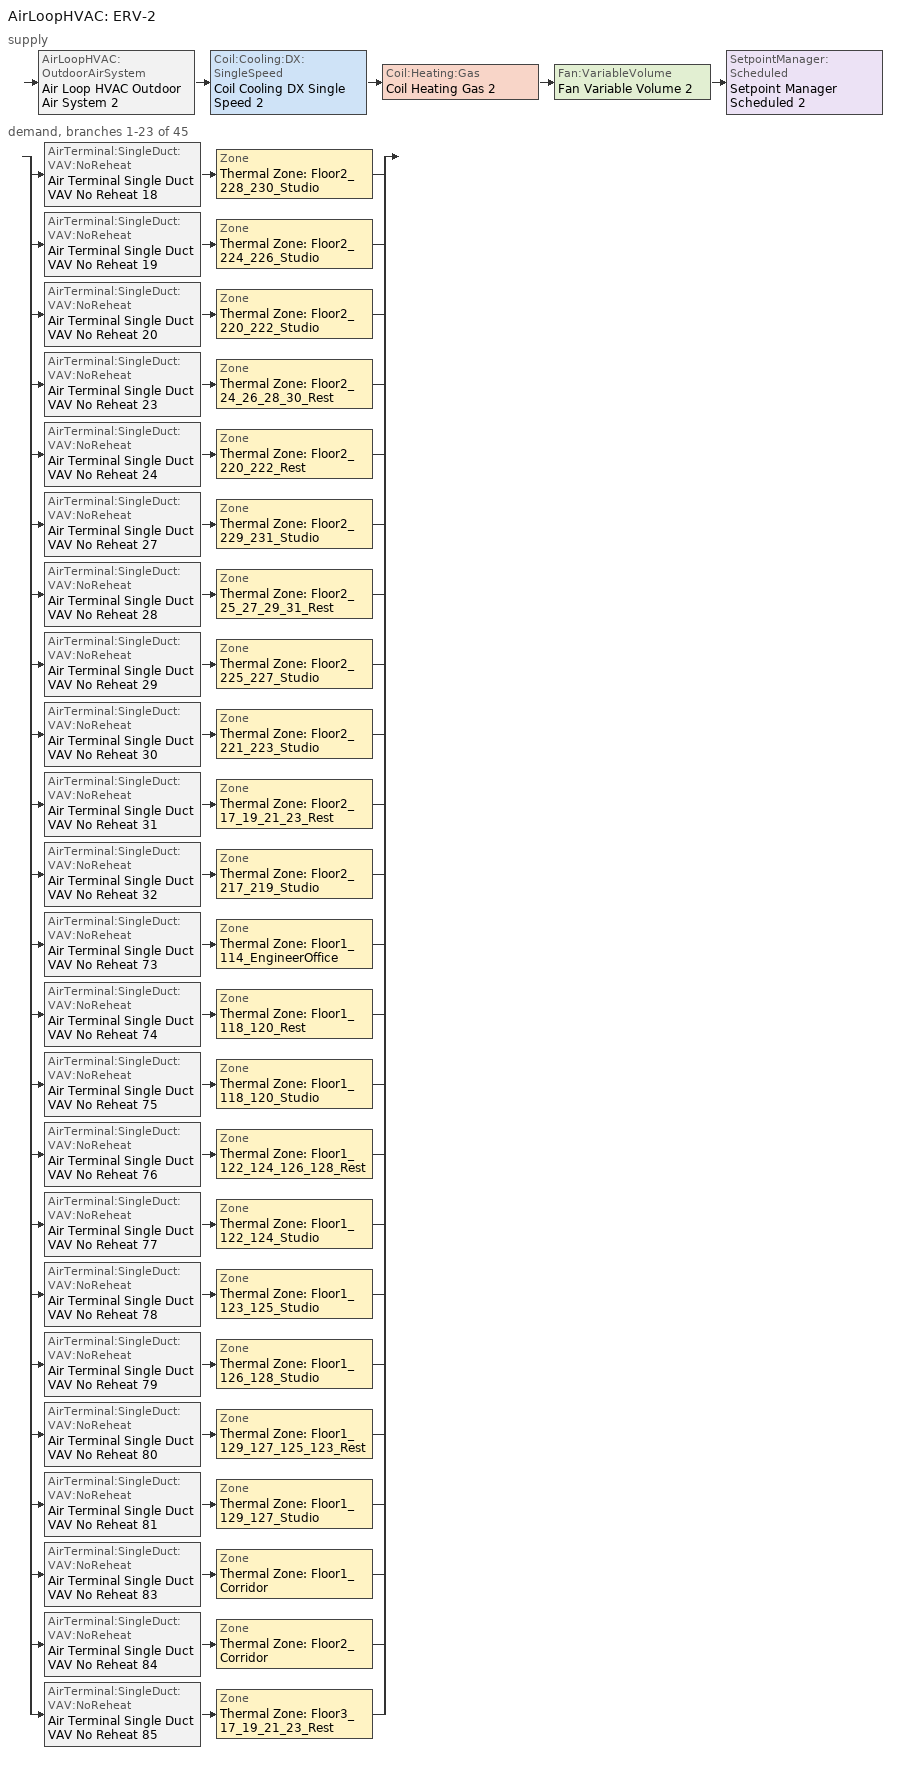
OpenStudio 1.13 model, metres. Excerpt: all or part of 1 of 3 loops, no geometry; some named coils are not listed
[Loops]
AirLoopHVAC 'ERV-2'
 supply: AirLoopHVAC:OutdoorAirSystem 'Air Loop HVAC Outdoor Air System 2' > Coil:Cooling:DX:SingleSpeed 'Coil Cooling DX Single Speed 2' > Coil:Heating:Gas 'Coil Heating Gas 2' > Fan:VariableVolume 'Fan Variable Volume 2' > SetpointManager:Scheduled 'Setpoint Manager Scheduled 2'
 demand, branches 1-23 of 45: split
  | AirTerminal:SingleDuct:VAV:NoReheat 'Air Terminal Single Duct VAV No Reheat 18' > Zone 'Thermal Zone: Floor2_228_230_Studio'
  | AirTerminal:SingleDuct:VAV:NoReheat 'Air Terminal Single Duct VAV No Reheat 19' > Zone 'Thermal Zone: Floor2_224_226_Studio'
  | AirTerminal:SingleDuct:VAV:NoReheat 'Air Terminal Single Duct VAV No Reheat 20' > Zone 'Thermal Zone: Floor2_220_222_Studio'
  | AirTerminal:SingleDuct:VAV:NoReheat 'Air Terminal Single Duct VAV No Reheat 23' > Zone 'Thermal Zone: Floor2_24_26_28_30_Rest'
  | AirTerminal:SingleDuct:VAV:NoReheat 'Air Terminal Single Duct VAV No Reheat 24' > Zone 'Thermal Zone: Floor2_220_222_Rest'
  | AirTerminal:SingleDuct:VAV:NoReheat 'Air Terminal Single Duct VAV No Reheat 27' > Zone 'Thermal Zone: Floor2_229_231_Studio'
  | AirTerminal:SingleDuct:VAV:NoReheat 'Air Terminal Single Duct VAV No Reheat 28' > Zone 'Thermal Zone: Floor2_25_27_29_31_Rest'
  | AirTerminal:SingleDuct:VAV:NoReheat 'Air Terminal Single Duct VAV No Reheat 29' > Zone 'Thermal Zone: Floor2_225_227_Studio'
  | AirTerminal:SingleDuct:VAV:NoReheat 'Air Terminal Single Duct VAV No Reheat 30' > Zone 'Thermal Zone: Floor2_221_223_Studio'
  | AirTerminal:SingleDuct:VAV:NoReheat 'Air Terminal Single Duct VAV No Reheat 31' > Zone 'Thermal Zone: Floor2_17_19_21_23_Rest'
  | AirTerminal:SingleDuct:VAV:NoReheat 'Air Terminal Single Duct VAV No Reheat 32' > Zone 'Thermal Zone: Floor2_217_219_Studio'
  | AirTerminal:SingleDuct:VAV:NoReheat 'Air Terminal Single Duct VAV No Reheat 73' > Zone 'Thermal Zone: Floor1_114_EngineerOffice'
  | AirTerminal:SingleDuct:VAV:NoReheat 'Air Terminal Single Duct VAV No Reheat 74' > Zone 'Thermal Zone: Floor1_118_120_Rest'
  | AirTerminal:SingleDuct:VAV:NoReheat 'Air Terminal Single Duct VAV No Reheat 75' > Zone 'Thermal Zone: Floor1_118_120_Studio'
  | AirTerminal:SingleDuct:VAV:NoReheat 'Air Terminal Single Duct VAV No Reheat 76' > Zone 'Thermal Zone: Floor1_122_124_126_128_Rest'
  | AirTerminal:SingleDuct:VAV:NoReheat 'Air Terminal Single Duct VAV No Reheat 77' > Zone 'Thermal Zone: Floor1_122_124_Studio'
  | AirTerminal:SingleDuct:VAV:NoReheat 'Air Terminal Single Duct VAV No Reheat 78' > Zone 'Thermal Zone: Floor1_123_125_Studio'
  | AirTerminal:SingleDuct:VAV:NoReheat 'Air Terminal Single Duct VAV No Reheat 79' > Zone 'Thermal Zone: Floor1_126_128_Studio'
  | AirTerminal:SingleDuct:VAV:NoReheat 'Air Terminal Single Duct VAV No Reheat 80' > Zone 'Thermal Zone: Floor1_129_127_125_123_Rest'
  | AirTerminal:SingleDuct:VAV:NoReheat 'Air Terminal Single Duct VAV No Reheat 81' > Zone 'Thermal Zone: Floor1_129_127_Studio'
  | AirTerminal:SingleDuct:VAV:NoReheat 'Air Terminal Single Duct VAV No Reheat 83' > Zone 'Thermal Zone: Floor1_Corridor'
  | AirTerminal:SingleDuct:VAV:NoReheat 'Air Terminal Single Duct VAV No Reheat 84' > Zone 'Thermal Zone: Floor2_Corridor'
  | AirTerminal:SingleDuct:VAV:NoReheat 'Air Terminal Single Duct VAV No Reheat 85' > Zone 'Thermal Zone: Floor3_17_19_21_23_Rest'
[Sizing:Zone] Zone Cooling Design Supply Air Temperature Input Method=SupplyAirTemperature; Zone Cooling Design Supply Air Temperature {C}=14; Zone Cooling Design Supply Air Temperature Difference {deltaC}=11.11; Zone Heating Design Supply Air Temperature Input Method=SupplyAirTemperature; Zone Heating Design Supply Air Temperature {C}=40; Zone Heating Design Supply Air Temperature Difference {deltaC}=11.11; Zone Cooling Design Supply Air Humidity Ratio {kg-H2O/kg-air}=0.0085; Zone Heating Design Supply Air Humidity Ratio {kg-H2O/kg-air}=0.008; Cooling Design Air Flow Method=DesignDay; Heating Design Air Flow Method=DesignDay; Account for Dedicated Outdoor Air System=No; Dedicated Outdoor Air System Control Strategy=NeutralSupplyAir; Dedicated Outdoor Air Low Setpoint Temperature for Design {C}=autosize; Dedicated Outdoor Air High Setpoint Temperature for Design {C}=autosize
Thermal Zone: Floor1_129_127_125_123_Rest; Thermal Zone: Floor2_225_227_Studio; Thermal Zone: Floor2_Corridor; Thermal Zone: Floor2_220_222_Rest; Thermal Zone: Floor2_17_19_21_23_Rest; Thermal Zone: Floor1_Corridor; Thermal Zone: Floor2_221_223_Studio; Thermal Zone: Floor1_122_124_126_128_Rest; Thermal Zone: Floor1_129_127_Studio; Thermal Zone: Floor1_114_EngineerOffice; Thermal Zone: Floor2_224_226_Studio; Thermal Zone: Floor2_217_219_Studio; Thermal Zone: Floor1_126_128_Studio; Thermal Zone: Floor1_118_120_Rest; Thermal Zone: Floor1_123_125_Studio; Thermal Zone: Floor2_25_27_29_31_Rest; Thermal Zone: Floor1_118_120_Studio; Thermal Zone: Floor2_24_26_28_30_Rest; Thermal Zone: Floor1_122_124_Studio; Thermal Zone: Floor2_228_230_Studio; Thermal Zone: Floor3_17_19_21_23_Rest; Thermal Zone: Floor2_220_222_Studio; Thermal Zone: Floor2_229_231_Studio
[Zone equipment]
Thermal Zone: Floor1_129_127_125_123_Rest: EF- Rest 4, Air Terminal Single Duct VAV No Reheat 80, FCU-Mitsubishi/PEFY-P12NMAU-E3 7
Thermal Zone: Floor2_225_227_Studio: Air Terminal Single Duct VAV No Reheat 29, FCU-MITSUBISHI/PEFY-P12NMAU-E203 7
Thermal Zone: Floor2_Corridor: Air Terminal Single Duct VAV No Reheat 84
Thermal Zone: Floor2_220_222_Rest: EF- Rest 2, Air Terminal Single Duct VAV No Reheat 24, FCU-MITSUBISHI/PEFY-P12NMAU-E203 3
Thermal Zone: Floor2_17_19_21_23_Rest: EF- Rest 9, Air Terminal Single Duct VAV No Reheat 31, FCU-MITSUBISHI/PEFY-P12NMAU-E203
Thermal Zone: Floor1_Corridor: Air Terminal Single Duct VAV No Reheat 83
Thermal Zone: Floor2_221_223_Studio: Air Terminal Single Duct VAV No Reheat 30, FCU-MITSUBISHI/PEFY-P12NMAU-E203 5
Thermal Zone: Floor1_122_124_126_128_Rest: EF- Rest 12, Air Terminal Single Duct VAV No Reheat 76, FCU-Mitsubishi/PEFY-P12NMAU-E3 3
Thermal Zone: Floor1_129_127_Studio: Air Terminal Single Duct VAV No Reheat 81, FCU-Mitsubishi/PEFY-P12NMAU-E3 12
Thermal Zone: Floor1_114_EngineerOffice: Air Terminal Single Duct VAV No Reheat 73, DS-2 ENGINEER'SOFFICE
Thermal Zone: Floor2_224_226_Studio: Air Terminal Single Duct VAV No Reheat 19, FCU-MITSUBISHI/PEFY-P12NMAU-E203 6
Thermal Zone: Floor2_217_219_Studio: Air Terminal Single Duct VAV No Reheat 32, FCU-MITSUBISHI/PEFY-P12NMAU-E203 2
Thermal Zone: Floor1_126_128_Studio: Air Terminal Single Duct VAV No Reheat 79, FCU-Mitsubishi/PEFY-P12NMAU-E3 6
Thermal Zone: Floor1_118_120_Rest: EF- Rest 19, Air Terminal Single Duct VAV No Reheat 74, FCU-Mitsubishi/PEFY-P12NMAU-E3 11
Thermal Zone: Floor1_123_125_Studio: Air Terminal Single Duct VAV No Reheat 78, FCU-Mitsubishi/PEFY-P12NMAU-E3 5
Thermal Zone: Floor2_25_27_29_31_Rest: EF- Rest 21, Air Terminal Single Duct VAV No Reheat 28, FCU-MITSUBISHI/PEFY-P12NMAU-E203 11
Thermal Zone: Floor1_118_120_Studio: Air Terminal Single Duct VAV No Reheat 75, FCU-Mitsubishi/PEFY-P12NMAU-E3 2
Thermal Zone: Floor2_24_26_28_30_Rest: EF- Rest 27, Air Terminal Single Duct VAV No Reheat 23, FCU-MITSUBISHI/PEFY-P12NMAU-E203 10
Thermal Zone: Floor1_122_124_Studio: Air Terminal Single Duct VAV No Reheat 77, FCU-Mitsubishi/PEFY-P12NMAU-E3 4
Thermal Zone: Floor2_228_230_Studio: Air Terminal Single Duct VAV No Reheat 18, FCU-MITSUBISHI/PEFY-P12NMAU-E203 8
Thermal Zone: Floor3_17_19_21_23_Rest: EF- Rest 28, Air Terminal Single Duct VAV No Reheat 85, FCU - 3RD FLOOR 26
Thermal Zone: Floor2_220_222_Studio: Air Terminal Single Duct VAV No Reheat 20, FCU-MITSUBISHI/PEFY-P12NMAU-E203 4
Thermal Zone: Floor2_229_231_Studio: Air Terminal Single Duct VAV No Reheat 27, FCU-MITSUBISHI/PEFY-P12NMAU-E203 9
[Fan:ZoneExhaust] Availability Schedule=Always On Discrete; Fan Efficiency=0.75; Pressure Rise {Pa}=31.1361; Maximum Flow Rate {m3/s}=0.0188779; Flow Fraction Schedule=Always On Discrete; System Availability Manager Coupling Mode=Decoupled
EF- Rest 2; EF- Rest 4; EF- Rest 9; EF- Rest 12; EF- Rest 19; EF- Rest 21; EF- Rest 27; EF- Rest 28
[AirLoopHVAC]
ERV-2: Availability Schedule=New Office Ventilation Schedule; Design Supply Air Flow Rate {m3/s}=2.35974
[Sizing:System]
ERV-2: Type of Load to Size On=VentilationRequirement; Design Outdoor Air Flow Rate {m3/s}=2.35974; Minimum System Air Flow Ratio=0.3; Preheat Design Temperature {C}=7; Preheat Design Humidity Ratio {kg-H2O/kg-Air}=0.008; Precool Design Temperature {C}=12.8; Precool Design Humidity Ratio {kg-H2O/kg-Air}=0.008; Central Cooling Design Supply Air Temperature {C}=23.8889; Central Heating Design Supply Air Temperature {C}=22.2222; Sizing Option=NonCoincident; 100% Outdoor Air in Cooling=Yes; 100% Outdoor Air in Heating=Yes; Central Cooling Design Supply Air Humidity Ratio {kg-H2O/kg-Air}=0.0085; Central Heating Design Supply Air Humidity Ratio {kg-H2O/kg-Air}=0.008; Cooling Design Air Flow Method=DesignDay; Cooling Design Air Flow Rate {m3/s}=0; Heating Design Air Flow Method=DesignDay; Heating Design Air Flow Rate {m3/s}=0; System Outdoor Air Method=VentilationRateProcedure; Zone Maximum Outdoor Air Fraction=1; Cooling Supply Air Flow Rate Per Floor Area {m3/s-m2}=0.00996765; Cooling Fraction of Autosized Cooling Supply Air Flow Rate=1; Cooling Supply Air Flow Rate Per Unit Cooling Capacity {m3/s-W}=3.94755e-05; Heating Supply Air Flow Rate Per Floor Area {m3/s-m2}=0.00996765; Heating Fraction of Autosized Heating Supply Air Flow Rate=1; Heating Fraction of Autosized Cooling Supply Air Flow Rate=1; Heating Supply Air Flow Rate Per Unit Heating Capacity {m3/s-W}=3.15882e-05; Cooling Design Capacity Method=CoolingDesignCapacity; Cooling Design Capacity {W}=autosize; Cooling Design Capacity Per Floor Area {W/m2}=234.7; Fraction of Autosized Cooling Design Capacity=1; Heating Design Capacity Method=HeatingDesignCapacity; Heating Design Capacity {W}=autosize; Heating Design Capacity Per Floor Area {W/m2}=157; Fraction of Autosized Heating Design Capacity=1; Central Cooling Capacity Control Method=OnOff
[Fan:VariableVolume]
Fan Variable Volume 2: Availability Schedule=Always On Discrete; Fan Efficiency=0.69; Pressure Rise {Pa}=1125; Maximum Flow Rate {m3/s}=Autosize; Fan Power Minimum Flow Rate Input Method=FixedFlowRate; Fan Power Minimum Flow Fraction=0.6; Fan Power Minimum Air Flow Rate {m3/s}=0; Motor Efficiency=0.9; Motor In Airstream Fraction=1; Fan Power Coefficient 1=0.0407599; Fan Power Coefficient 2=0.088045; Fan Power Coefficient 3=-0.0729261; Fan Power Coefficient 4=0.94374; Fan Power Coefficient 5=0
[Coil:Heating:Gas]
Coil Heating Gas 2: Availability Schedule=Always On Discrete; Gas Burner Efficiency=0.8; Nominal Capacity {W}=AutoSize; Parasitic Electric Load {W}=0; Parasitic Gas Load {W}=0
[Coil:Cooling:DX:SingleSpeed] Rated Evaporator Fan Power Per Volume Flow Rate {W/(m3/s)}=773.3; Condenser Type=AirCooled; Evaporative Condenser Effectiveness=0; Evaporative Condenser Air Flow Rate {m3/s}=Autosize; Evaporative Condenser Pump Rated Power Consumption {W}=Autosize; Crankcase Heater Capacity {W}=0; Basin Heater Capacity {W/K}=0; Basin Heater Setpoint Temperature {C}=10
Name | Availability Schedule | Rated Total Cooling Capacity {W} | Rated Sensible Heat Ratio | Rated COP {W/W} | Rated Air Flow Rate {m3/s} | Total Cooling Capacity Function of Temperature Curve | Total Cooling Capacity Function of Flow Fraction Curve | Energy Input Ratio Function of Temperature Curve | Energy Input Ratio Function of Flow Fraction Curve | Part Load Fraction Correlation Curve | Maximum Outdoor Dry-Bulb Temperature for Crankcase Heater Operation {C}
Coil Cooling DX Single Speed 2 | Always On Discrete | autosize | autosize | 3.1653 | autosize | Curve Biquadratic 3 | Curve Quadratic 4 | Curve Biquadratic 4 | Curve Quadratic 5 | Curve Quadratic 6 | 0
PTHP 1 Spd DX Clg Coil 2 | Always On Discrete 1 | 3516.85 | Autosize | 5.45 | 0.188307 | OS:Curve:Biquadratic 9 | OS:Curve:Quadratic 11 | OS:Curve:Biquadratic 10 | OS:Curve:Quadratic 12 | OS:Curve:Quadratic 13 | 5.68434e-14
[Controller:OutdoorAir]
Controller Outdoor Air 2: Minimum Outdoor Air Flow Rate {m3/s}=autosize; Maximum Outdoor Air Flow Rate {m3/s}=autosize; Economizer Control Type=NoEconomizer; Economizer Control Action Type=ModulateFlow; Economizer Maximum Limit Dry-Bulb Temperature {C}=28; Economizer Maximum Limit Enthalpy {J/kg}=64000; Economizer Minimum Limit Dry-Bulb Temperature {C}=-100; Lockout Type=NoLockout; Minimum Limit Type=FixedMinimum; Minimum Fraction of Outdoor Air Schedule=Always On Discrete; Maximum Fraction of Outdoor Air Schedule=Always On Discrete; Controller Mechanical Ventilation=Controller Mechanical Ventilation 2; High Humidity Control=No; Heat Recovery Bypass Control Type=BypassWhenOAFlowGreaterThanMinimum
[Controller:MechanicalVentilation]
Controller Mechanical Ventilation 2: Availability Schedule=Always On Discrete; Demand Controlled Ventilation=Yes; System Outdoor Air Method=ZoneSum
[AirLoopHVAC:OutdoorAirSystem]
Air Loop HVAC Outdoor Air System 2: Controller=Controller Outdoor Air 2
[SetpointManager:Scheduled]
Setpoint Manager Scheduled 2: Control Variable=Temperature; Schedule=DOAS Temperature Setpoint Schedule
[AirTerminal:SingleDuct:VAV:NoReheat] Availability Schedule=Always On Discrete; Maximum Air Flow Rate {m3/s}=autosize; Zone Minimum Air Flow Input Method=Constant; Constant Minimum Air Flow Fraction=0.3; Control For Outdoor Air=No
Air Terminal Single Duct VAV No Reheat 18; Air Terminal Single Duct VAV No Reheat 19; Air Terminal Single Duct VAV No Reheat 20; Air Terminal Single Duct VAV No Reheat 23; Air Terminal Single Duct VAV No Reheat 24; Air Terminal Single Duct VAV No Reheat 27; Air Terminal Single Duct VAV No Reheat 28; Air Terminal Single Duct VAV No Reheat 29; Air Terminal Single Duct VAV No Reheat 30; Air Terminal Single Duct VAV No Reheat 31; Air Terminal Single Duct VAV No Reheat 32; Air Terminal Single Duct VAV No Reheat 73; Air Terminal Single Duct VAV No Reheat 74; Air Terminal Single Duct VAV No Reheat 75; Air Terminal Single Duct VAV No Reheat 76; Air Terminal Single Duct VAV No Reheat 77; Air Terminal Single Duct VAV No Reheat 78; Air Terminal Single Duct VAV No Reheat 79; Air Terminal Single Duct VAV No Reheat 80; Air Terminal Single Duct VAV No Reheat 81; Air Terminal Single Duct VAV No Reheat 83; Air Terminal Single Duct VAV No Reheat 84; Air Terminal Single Duct VAV No Reheat 85
[AirConditioner:VariableRefrigerantFlow]
VRF-1A MITSUBISHI PURY-P240TSKMU-A: Availability Schedule=Always On Discrete; Rated Total Cooling Capacity {W}=70337.1; Rated Cooling COP {W/W}=5.32; Minimum Outdoor Temperature in Cooling Mode {C}=-5; Maximum Outdoor Temperature in Cooling Mode {C}=43.3333; Cooling Capacity Ratio Modifier Function of Low Temperature Curve=Air Conditioner Variable Refrigerant Flow 1 VRFCoolCapFT; Cooling Capacity Ratio Boundary Curve=Air Conditioner Variable Refrigerant Flow 1 VRFCoolCapFTBoundary; Cooling Capacity Ratio Modifier Function of High Temperature Curve=Air Conditioner Variable Refrigerant Flow 1 VRFCoolCapFTHi; Cooling Energy Input Ratio Modifier Function of Low Temperature Curve=Air Conditioner Variable Refrigerant Flow 1 VRFCoolEIRFT; Cooling Energy Input Ratio Boundary Curve=Air Conditioner Variable Refrigerant Flow 1 VRFCoolEIRFTBoundary; Cooling Energy Input Ratio Modifier Function of High Temperature Curve=Air Conditioner Variable Refrigerant Flow 1 VRFCoolEIRFTHi; Cooling Energy Input Ratio Modifier Function of Low Part-Load Ratio Curve=Air Conditioner Variable Refrigerant Flow 1 CoolingEIRLowPLR; Cooling Energy Input Ratio Modifier Function of High Part-Load Ratio Curve=Air Conditioner Variable Refrigerant Flow 1 CoolingEIRHiPLR; Cooling Combination Ratio Correction Factor Curve=Air Conditioner Variable Refrigerant Flow 1 CoolingCombRatio; Cooling Part-Load Fraction Correlation Curve=Air Conditioner Variable Refrigerant Flow 1 VRFCPLFFPLR; Rated Total Heating Capacity {W}=79129.2; Rated Total Heating Capacity Sizing Ratio {W/W}=1; Rated Heating COP {W/W}=5.32; Minimum Outdoor Temperature in Heating Mode {C}=-20; Maximum Outdoor Temperature in Heating Mode {C}=30; Heating Capacity Ratio Modifier Function of Low Temperature Curve=Air Conditioner Variable Refrigerant Flow 1 VRFHeatCapFT; Heating Capacity Ratio Boundary Curve=Air Conditioner Variable Refrigerant Flow 1 VRFHeatCapFTBoundary; Heating Capacity Ratio Modifier Function of High Temperature Curve=Air Conditioner Variable Refrigerant Flow 1 VRFHeatCapFTHi; Heating Energy Input Ratio Modifier Function of Low Temperature Curve=Air Conditioner Variable Refrigerant Flow 1 VRFHeatEIRFT; Heating Energy Input Ratio Boundary Curve=Air Conditioner Variable Refrigerant Flow 1 VRFHeatEIRFTBoundary; Heating Energy Input Ratio Modifier Function of High Temperature Curve=Air Conditioner Variable Refrigerant Flow 1 VRFHeatEIRFTHi; Heating Performance Curve Outdoor Temperature Type=WetBulbTemperature; Heating Energy Input Ratio Modifier Function of Low Part-Load Ratio Curve=Air Conditioner Variable Refrigerant Flow 1 HeatingEIRLowPLR; Heating Energy Input Ratio Modifier Function of High Part-Load Ratio Curve=Air Conditioner Variable Refrigerant Flow 1 HeatingEIRHiPLR; Heating Combination Ratio Correction Factor Curve=Air Conditioner Variable Refrigerant Flow 1 HeatingCombRatio; Heating Part-Load Fraction Correlation Curve=Air Conditioner Variable Refrigerant Flow 1 VRFCPLFFPLR; Minimum Heat Pump Part-Load Ratio=0.25; Zone Name for Master Thermostat Location=Thermal Zone: Floor1_122_124_Studio; Master Thermostat Priority Control Type=LoadPriority; Heat Pump Waste Heat Recovery=Yes; Equivalent Piping Length used for Piping Correction Factor in Cooling Mode {m}=45.72; Vertical Height used for Piping Correction Factor {m}=12.192; Piping Correction Factor for Length in Cooling Mode Curve=Air Conditioner Variable Refrigerant Flow 1 CoolingLengthCorrectionFactor; Piping Correction Factor for Height in Cooling Mode Coefficient=-0.000386; Equivalent Piping Length used for Piping Correction Factor in Heating Mode {m}=45.72; Piping Correction Factor for Height in Heating Mode Coefficient=0; Crankcase Heater Power per Compressor {W}=15; Number of Compressors=3; Ratio of Compressor Size to Total Compressor Capacity=0.33; Maximum Outdoor Dry-bulb Temperature for Crankcase Heater {C}=-6.66667; Defrost Strategy=Resistive; Defrost Control=Timed; Defrost Time Period Fraction=0.058333; Resistive Defrost Heater Capacity {W}=1e-007; Maximum Outdoor Dry-bulb Temperature for Defrost Operation {C}=7; Water Condenser Volume Flow Rate {m3/s}=autosize; Evaporative Condenser Effectiveness=0.9; Evaporative Condenser Air Flow Rate {m3/s}=autosize; Evaporative Condenser Pump Rated Power Consumption {W}=autosize; Basin Heater Capacity {W/K}=0; Basin Heater Setpoint Temperature {C}=2; Fuel Type=NaturalGas; Minimum Outdoor Temperature in Heat Recovery Mode {C}=0; Maximum Outdoor Temperature in Heat Recovery Mode {C}=20; Initial Heat Recovery Cooling Capacity Fraction=0.5; Heat Recovery Cooling Capacity Time Constant {hr}=0.083; Initial Heat Recovery Cooling Energy Fraction=1; Heat Recovery Cooling Energy Time Constant {hr}=0; Initial Heat Recovery Heating Capacity Fraction=0.5; Heat Recovery Heating Capacity Time Constant {hr}=0.083; Initial Heat Recovery Heating Energy Fraction=0.5; Heat Recovery Heating Energy Time Constant {hr}=0
[ZoneHVAC:TerminalUnit:VariableRefrigerantFlow] Supply Air Flow Rate When No Heating is Needed {m3/s}=autosize; Zone Terminal Unit On Parasitic Electric Energy Use {W}=30; Zone Terminal Unit Off Parasitic Electric Energy Use {W}=20; Rated Total Heating Capacity Sizing Ratio {W/W}=1
Name | Terminal Unit Availability schedule | Supply Air Flow Rate During Cooling Operation {m3/s} | Supply Air Flow Rate When No Cooling is Needed {m3/s} | Supply Air Flow Rate During Heating Operation {m3/s} | Outdoor Air Flow Rate During Cooling Operation {m3/s} | Outdoor Air Flow Rate During Heating Operation {m3/s} | Outdoor Air Flow Rate When No Cooling or Heating is Needed {m3/s} | Supply Air Fan Operating Mode Schedule | Supply Air Fan | Cooling Coil | Heating Coil
FCU-Mitsubishi/PEFY-P12NMAU-E3 2 | Always On Discrete | 0.349241 | autosize | 0.349241 | Autosize | Autosize | Autosize | Always On Discrete | Zone HVAC Terminal Unit Variable Refrigerant Flow 1 Fan 2 | Zone HVAC Terminal Unit Variable Refrigerant Flow 1 Cooling Coil 2 | Zone HVAC Terminal Unit Variable Refrigerant Flow 1 Heating Coil 2
FCU-Mitsubishi/PEFY-P12NMAU-E3 3 | Always On Discrete | 0.174621 | autosize | 0.174621 | Autosize | Autosize | Autosize | Always On Discrete | Zone HVAC Terminal Unit Variable Refrigerant Flow 1 Fan 3 | Zone HVAC Terminal Unit Variable Refrigerant Flow 1 Cooling Coil 3 | Zone HVAC Terminal Unit Variable Refrigerant Flow 1 Heating Coil 3
FCU-Mitsubishi/PEFY-P12NMAU-E3 4 | Always On Discrete | 0.349241 | autosize | 0.349241 | Autosize | Autosize | Autosize | Always On Discrete | Zone HVAC Terminal Unit Variable Refrigerant Flow 1 Fan 4 | Zone HVAC Terminal Unit Variable Refrigerant Flow 1 Cooling Coil 4 | Zone HVAC Terminal Unit Variable Refrigerant Flow 1 Heating Coil 4
FCU-Mitsubishi/PEFY-P12NMAU-E3 5 | Always On Discrete | 0.349241 | autosize | 0.349241 | Autosize | Autosize | Autosize | Always On Discrete | Zone HVAC Terminal Unit Variable Refrigerant Flow 1 Fan 5 | Zone HVAC Terminal Unit Variable Refrigerant Flow 1 Cooling Coil 5 | Zone HVAC Terminal Unit Variable Refrigerant Flow 1 Heating Coil 5
FCU-Mitsubishi/PEFY-P12NMAU-E3 6 | Always On Discrete | 0.349241 | autosize | 0.349241 | Autosize | Autosize | Autosize | Always On Discrete | Zone HVAC Terminal Unit Variable Refrigerant Flow 1 Fan 6 | Zone HVAC Terminal Unit Variable Refrigerant Flow 1 Cooling Coil 6 | Zone HVAC Terminal Unit Variable Refrigerant Flow 1 Heating Coil 6
FCU-Mitsubishi/PEFY-P12NMAU-E3 7 | Always On Discrete | 0.174621 | autosize | 0.174621 | Autosize | Autosize | Autosize | Always On Discrete | Zone HVAC Terminal Unit Variable Refrigerant Flow 1 Fan 7 | Zone HVAC Terminal Unit Variable Refrigerant Flow 1 Cooling Coil 7 | Zone HVAC Terminal Unit Variable Refrigerant Flow 1 Heating Coil 7
FCU-Mitsubishi/PEFY-P12NMAU-E3 11 | Always On Discrete | 0.0873103 | autosize | Autosize | Autosize | Autosize | Autosize | Always On Discrete | Zone HVAC Terminal Unit Variable Refrigerant Flow 1 Fan 9 | Zone HVAC Terminal Unit Variable Refrigerant Flow 1 Cooling Coil 9 | Zone HVAC Terminal Unit Variable Refrigerant Flow 1 Heating Coil 9
FCU-Mitsubishi/PEFY-P12NMAU-E3 12 | Always On Discrete | 0.349241 | autosize | Autosize | Autosize | Autosize | Autosize | Always On Discrete | Zone HVAC Terminal Unit Variable Refrigerant Flow 1 Fan 10 | Zone HVAC Terminal Unit Variable Refrigerant Flow 1 Cooling Coil 10 | Zone HVAC Terminal Unit Variable Refrigerant Flow 1 Heating Coil 10
FCU-MITSUBISHI/PEFY-P12NMAU-E203 | Always On Discrete 1 | 0.349241 | Autosize | 0.349241 | autosize | autosize | autosize | Always On Discrete 7 | VRF Zone Terminal Fan 11 | VRF Zone Terminal Cooling Coil 11 | VRF Zone Terminal Heating Coil 11
FCU-MITSUBISHI/PEFY-P12NMAU-E203 2 | Always On Discrete 1 | 0.349241 | Autosize | 0.349241 | autosize | autosize | autosize | Always On Discrete 7 | VRF Zone Terminal Fan 13 | VRF Zone Terminal Cooling Coil 13 | VRF Zone Terminal Heating Coil 13
FCU-MITSUBISHI/PEFY-P12NMAU-E203 3 | Always On Discrete 1 | 0.349241 | Autosize | 0.349241 | autosize | autosize | autosize | Always On Discrete 7 | VRF Zone Terminal Fan 14 | VRF Zone Terminal Cooling Coil 14 | VRF Zone Terminal Heating Coil 14
FCU-MITSUBISHI/PEFY-P12NMAU-E203 4 | Always On Discrete 1 | 0.349241 | Autosize | 0.349241 | autosize | autosize | autosize | Always On Discrete 7 | VRF Zone Terminal Fan 15 | VRF Zone Terminal Cooling Coil 15 | VRF Zone Terminal Heating Coil 15
FCU-MITSUBISHI/PEFY-P12NMAU-E203 5 | Always On Discrete 1 | 0.349241 | Autosize | 0.349241 | autosize | autosize | autosize | Always On Discrete 7 | VRF Zone Terminal Fan 16 | VRF Zone Terminal Cooling Coil 16 | VRF Zone Terminal Heating Coil 16
FCU-MITSUBISHI/PEFY-P12NMAU-E203 6 | Always On Discrete 1 | 0.349241 | Autosize | 0.349241 | autosize | autosize | autosize | Always On Discrete 7 | VRF Zone Terminal Fan 17 | VRF Zone Terminal Cooling Coil 17 | VRF Zone Terminal Heating Coil 17
FCU-MITSUBISHI/PEFY-P12NMAU-E203 7 | Always On Discrete 1 | 0.349241 | Autosize | 0.349241 | autosize | autosize | autosize | Always On Discrete 7 | VRF Zone Terminal Fan 18 | VRF Zone Terminal Cooling Coil 18 | VRF Zone Terminal Heating Coil 18
FCU-MITSUBISHI/PEFY-P12NMAU-E203 8 | Always On Discrete 1 | 0.349241 | Autosize | 0.349241 | autosize | autosize | autosize | Always On Discrete 7 | VRF Zone Terminal Fan 19 | VRF Zone Terminal Cooling Coil 19 | VRF Zone Terminal Heating Coil 19
FCU-MITSUBISHI/PEFY-P12NMAU-E203 9 | Always On Discrete 1 | 0.349241 | Autosize | 0.349241 | autosize | autosize | autosize | Always On Discrete 7 | VRF Zone Terminal Fan 20 | VRF Zone Terminal Cooling Coil 20 | VRF Zone Terminal Heating Coil 20
FCU-MITSUBISHI/PEFY-P12NMAU-E203 10 | Always On Discrete 1 | 0.349241 | Autosize | 0.349241 | autosize | autosize | autosize | Always On Discrete 7 | VRF Zone Terminal Fan 21 | VRF Zone Terminal Cooling Coil 21 | VRF Zone Terminal Heating Coil 21
FCU-MITSUBISHI/PEFY-P12NMAU-E203 11 | Always On Discrete 1 | 0.349241 | Autosize | 0.349241 | autosize | autosize | autosize | Always On Discrete 7 | VRF Zone Terminal Fan 22 | VRF Zone Terminal Cooling Coil 22 | VRF Zone Terminal Heating Coil 22
FCU - 3RD FLOOR 26 | Always On Discrete 1 | 0.349241 | autosize | 0.349241 | autosize | autosize | autosize | Always On Discrete 15 | VRF Zone Terminal Fan 36 | VRF Zone Terminal Cooling Coil 36 | VRF Zone Terminal Heating Coil 36
[Fan:OnOff] Fan Efficiency=0.75; Pressure Rise {Pa}=62.2722; Motor Efficiency=0.8; Motor In Airstream Fraction=1
Name | Availability Schedule | Maximum Flow Rate {m3/s} | Fan Power Ratio Function of Speed Ratio Curve | Fan Efficiency Ratio Function of Speed Ratio Curve
Zone HVAC Terminal Unit Variable Refrigerant Flow 1 Fan 2; Zone HVAC Terminal Unit Variable Refrigerant Flow 1 Fan 4; Zone HVAC Terminal Unit Variable Refrigerant Flow 1 Fan 5; Zone HVAC Terminal Unit Variable Refrigerant Flow 1 Fan 6; Zone HVAC Terminal Unit Variable Refrigerant Flow 1 Fan 10 | Always On Discrete | 0.349241 | Fan On Off Power Curve | Fan On Off Efficiency Curve
Zone HVAC Terminal Unit Variable Refrigerant Flow 1 Fan 3; Zone HVAC Terminal Unit Variable Refrigerant Flow 1 Fan 7 | Always On Discrete | 0.174621 | Fan On Off Power Curve | Fan On Off Efficiency Curve
Zone HVAC Terminal Unit Variable Refrigerant Flow 1 Fan 9 | Always On Discrete | 0.0873103 | Fan On Off Power Curve | Fan On Off Efficiency Curve
VRF Zone Terminal Fan 11; VRF Zone Terminal Fan 13; VRF Zone Terminal Fan 14; VRF Zone Terminal Fan 15; VRF Zone Terminal Fan 16; VRF Zone Terminal Fan 17; VRF Zone Terminal Fan 18; VRF Zone Terminal Fan 19; VRF Zone Terminal Fan 20; VRF Zone Terminal Fan 21; VRF Zone Terminal Fan 22 | Always On Discrete 8 | 0.349241 | Fan On Off Power Curve 82 | Fan On Off Efficiency Curve 83
VRF Zone Terminal Fan 36 | Always On Discrete 16 | 0.349241 | Fan On Off Power Curve 84 | Fan On Off Efficiency Curve 85
[Coil:Cooling:DX:VariableRefrigerantFlow]
Name | Availability Schedule | Rated Total Cooling Capacity {W} | Rated Sensible Heat Ratio | Rated Air Flow Rate {m3/s} | Cooling Capacity Ratio Modifier Function of Temperature Curve | Cooling Capacity Modifier Curve Function of Flow Fraction
Zone HVAC Terminal Unit Variable Refrigerant Flow 1 Cooling Coil 2; Zone HVAC Terminal Unit Variable Refrigerant Flow 1 Cooling Coil 4; Zone HVAC Terminal Unit Variable Refrigerant Flow 1 Cooling Coil 5; Zone HVAC Terminal Unit Variable Refrigerant Flow 1 Cooling Coil 6 | Always On Discrete | 7033.71 | Autosize | 0.349241 | VRFTUCoolCapFT | VRFACCoolCapFFF
Zone HVAC Terminal Unit Variable Refrigerant Flow 1 Cooling Coil 3; Zone HVAC Terminal Unit Variable Refrigerant Flow 1 Cooling Coil 7 | Always On Discrete | 3516.85 | Autosize | 0.174621 | VRFTUCoolCapFT | VRFACCoolCapFFF
Zone HVAC Terminal Unit Variable Refrigerant Flow 1 Cooling Coil 9 | Always On Discrete | 1758.43 | Autosize | 0.0873103 | VRFTUCoolCapFT | VRFACCoolCapFFF
Zone HVAC Terminal Unit Variable Refrigerant Flow 1 Cooling Coil 10 | Always On Discrete | 5861.42 | Autosize | 0.349241 | VRFTUCoolCapFT | VRFACCoolCapFFF
VRF Zone Terminal Cooling Coil 11; VRF Zone Terminal Cooling Coil 13; VRF Zone Terminal Cooling Coil 14; VRF Zone Terminal Cooling Coil 15; VRF Zone Terminal Cooling Coil 16; VRF Zone Terminal Cooling Coil 17; VRF Zone Terminal Cooling Coil 18; VRF Zone Terminal Cooling Coil 19; VRF Zone Terminal Cooling Coil 20; VRF Zone Terminal Cooling Coil 21; VRF Zone Terminal Cooling Coil 22 | Always On Discrete 9 | 7033.71 | autosize | 0.349241 | VRFTUCoolCapFT 82 | VRFACCoolCapFFF 83
VRF Zone Terminal Cooling Coil 36 | Always On Discrete 17 | 7033.71 | autosize | 0.349241 | VRFTUCoolCapFT 84 | VRFACCoolCapFFF 85
[Coil:Heating:DX:VariableRefrigerantFlow]
Name | Availability Schedule | Rated Total Heating Capacity {W} | Rated Air Flow Rate {m3/s} | Heating Capacity Ratio Modifier Function of Temperature Curve | Heating Capacity Modifier Function of Flow Fraction Curve
Zone HVAC Terminal Unit Variable Refrigerant Flow 1 Heating Coil 2; Zone HVAC Terminal Unit Variable Refrigerant Flow 1 Heating Coil 4; Zone HVAC Terminal Unit Variable Refrigerant Flow 1 Heating Coil 5; Zone HVAC Terminal Unit Variable Refrigerant Flow 1 Heating Coil 6 | Always On Discrete | 7912.92 | 0.349241 | Coil Heating DX Variable Refrigerant Flow 1 VRFTUHeatCAPFT | Coil Heating DX Variable Refrigerant Flow 1 VRFACCoolCapFFF
Zone HVAC Terminal Unit Variable Refrigerant Flow 1 Heating Coil 3; Zone HVAC Terminal Unit Variable Refrigerant Flow 1 Heating Coil 7 | Always On Discrete | 3956.46 | 0.174621 | Coil Heating DX Variable Refrigerant Flow 1 VRFTUHeatCAPFT | Coil Heating DX Variable Refrigerant Flow 1 VRFACCoolCapFFF
Zone HVAC Terminal Unit Variable Refrigerant Flow 1 Heating Coil 9 | Always On Discrete | 1758.43 | 0.0873103 | Coil Heating DX Variable Refrigerant Flow 1 VRFTUHeatCAPFT | Coil Heating DX Variable Refrigerant Flow 1 VRFACCoolCapFFF
Zone HVAC Terminal Unit Variable Refrigerant Flow 1 Heating Coil 10 | Always On Discrete | 6447.56 | 0.349241 | Coil Heating DX Variable Refrigerant Flow 1 VRFTUHeatCAPFT | Coil Heating DX Variable Refrigerant Flow 1 VRFACCoolCapFFF
VRF Zone Terminal Heating Coil 11; VRF Zone Terminal Heating Coil 13; VRF Zone Terminal Heating Coil 14; VRF Zone Terminal Heating Coil 15; VRF Zone Terminal Heating Coil 16; VRF Zone Terminal Heating Coil 17; VRF Zone Terminal Heating Coil 18; VRF Zone Terminal Heating Coil 19; VRF Zone Terminal Heating Coil 20; VRF Zone Terminal Heating Coil 21; VRF Zone Terminal Heating Coil 22; VRF Zone Terminal Heating Coil 34 | Always On Discrete 10 | 7912.92 | 0.349241 | Coil Heating DX Variable Refrigerant Flow 1 VRFTUHeatCAPFT 82 | Coil Heating DX Variable Refrigerant Flow 1 VRFACCoolCapFFF 83
VRF Zone Terminal Heating Coil 35 | Always On Discrete 14 | 7912.92 | 0.349241 | Coil Heating DX Variable Refrigerant Flow 1 VRFTUHeatCAPFT 83 | Coil Heating DX Variable Refrigerant Flow 1 VRFACCoolCapFFF 84
VRF Zone Terminal Heating Coil 36; VRF Zone Terminal Heating Coil 61; VRF Zone Terminal Heating Coil 62 | Always On Discrete 18 | 7912.92 | 0.349241 | Coil Heating DX Variable Refrigerant Flow 1 VRFTUHeatCAPFT 84 | Coil Heating DX Variable Refrigerant Flow 1 VRFACCoolCapFFF 85
VRF Zone Terminal Heating Coil 51; VRF Zone Terminal Heating Coil 53; VRF Zone Terminal Heating Coil 56 | Always On Discrete 22 | 7912.92 | 0.349241 | Coil Heating DX Variable Refrigerant Flow 1 VRFTUHeatCAPFT 85 | Coil Heating DX Variable Refrigerant Flow 1 VRFACCoolCapFFF 86
VRF Zone Terminal Heating Coil 63; VRF Zone Terminal Heating Coil 64; VRF Zone Terminal Heating Coil 65 | Always On Discrete 26 | 7912.92 | 0.349241 | Coil Heating DX Variable Refrigerant Flow 1 VRFTUHeatCAPFT 86 | Coil Heating DX Variable Refrigerant Flow 1 VRFACCoolCapFFF 87
VRF Zone Terminal Heating Coil 80; VRF Zone Terminal Heating Coil 81; VRF Zone Terminal Heating Coil 85 | Always On Discrete 30 | 7912.92 | 0.349241 | Coil Heating DX Variable Refrigerant Flow 1 VRFTUHeatCAPFT 87 | Coil Heating DX Variable Refrigerant Flow 1 VRFACCoolCapFFF 88
[ZoneHVAC:PackagedTerminalHeatPump] Availability Schedule=Always On Discrete 1; Supply Air Flow Rate When No Cooling or Heating is Needed {m3/s}=Autosize; Outdoor Air Flow Rate During Cooling Operation {m3/s}=Autosize; Outdoor Air Flow Rate During Heating Operation {m3/s}=Autosize; Outdoor Air Flow Rate When No Cooling or Heating is Needed {m3/s}=Autosize; Maximum Supply Air Temperature from Supplemental Heater {C}=Autosize
Name | Supply Air Flow Rate During Cooling Operation {m3/s} | Supply Air Flow Rate During Heating Operation {m3/s} | Supply Air Fan | Heating Coil | Cooling Coil | Supplemental Heating Coil
DS1 | 0.188307 | 0.188307 | PTHP CV Fan | PTHP 1 Spd DX Htg Coil | PTHP 1 Spd DX Clg Coil | PTHP Elec Htg Backup Coil
DS-2 | 0.188307 | 0.188307 | PTHP CV Fan 1 | PTHP 1 Spd DX Htg Coil 1 | PTHP 1 Spd DX Clg Coil 1 | PTHP Elec Htg Backup Coil 1
DS-2 ENGINEER'SOFFICE | 0.188307 | 0.188307 | PTHP CV Fan 2 | PTHP 1 Spd DX Htg Coil 2 | PTHP 1 Spd DX Clg Coil 2 | PTHP Elec Htg Backup Coil 2
DS-1 HOUSEKEEPING | 0.188307 | 0.188307 | PTHP CV Fan 3 | PTHP 1 Spd DX Htg Coil 3 | PTHP 1 Spd DX Clg Coil 3 | PTHP Elec Htg Backup Coil 3
DS-1 COMMON REST | 0.188307 | 0.188307 | PTHP CV Fan 4 | PTHP 1 Spd DX Htg Coil 4 | PTHP 1 Spd DX Clg Coil 4 | PTHP Elec Htg Backup Coil 4
DS-7 MECH | 0.348297 | 0.348297 | PTHP CV Fan 5 | PTHP 1 Spd DX Htg Coil 5 | PTHP 1 Spd DX Clg Coil 5 | PTHP Elec Htg Backup Coil 5
DS-1 ELEVATOR_FLOOR2 | 0.188307 | 0.188307 | PTHP CV Fan 6 | PTHP 1 Spd DX Htg Coil 6 | PTHP 1 Spd DX Clg Coil 6 | PTHP Elec Htg Backup Coil 6
DS-2 IR_FLOOR2 | 0.188307 | 0.188307 | PTHP CV Fan 7 | PTHP 1 Spd DX Htg Coil 7 | PTHP 1 Spd DX Clg Coil 7 | PTHP Elec Htg Backup Coil 7
DS-4 lAUNDRY FLOOR2 | 0.188307 | 0.188307 | PTHP CV Fan 8 | PTHP 1 Spd DX Htg Coil 8 | PTHP 1 Spd DX Clg Coil 8 | PTHP Elec Htg Backup Coil 8
[Fan:ConstantVolume] Availability Schedule=Always On Discrete 1
Name | Fan Efficiency | Pressure Rise {Pa} | Maximum Flow Rate {m3/s}
PTHP CV Fan; PTHP CV Fan 1; PTHP CV Fan 2; PTHP CV Fan 3; PTHP CV Fan 4; PTHP CV Fan 6; PTHP CV Fan 7; PTHP CV Fan 8 | 0.75 | 62.2722 | 0.188307
PTHP CV Fan 5 | 0.75 | 62.2722 | 0.348297
CV Unit Heater Fan; CV Unit Heater Fan 1; CV Unit Heater Fan 2; CV Unit Heater Fan 3 |  |  | AutoSize
[Coil:Heating:DX:SingleSpeed] Availability Schedule=Always On Discrete 1; Rated Supply Fan Power Per Volume Flow Rate {W/(m3/s)}=773.3; Total Heating Capacity Function of Temperature Curve=OS:Curve:Biquadratic 11; Total Heating Capacity Function of Flow Fraction Curve=OS:Curve:Quadratic 14; Energy Input Ratio Function of Temperature Curve=OS:Curve:Biquadratic 12; Energy Input Ratio Function of Flow Fraction Curve=OS:Curve:Quadratic 15; Part Load Fraction Correlation Curve=OS:Curve:Quadratic 16; Defrost Strategy=Resistive; Defrost Control=Timed; Defrost Time Period Fraction=0.166667
Name | Rated Total Heating Capacity {W} | Rated COP {W/W} | Rated Air Flow Rate {m3/s} | Maximum Outdoor Dry-Bulb Temperature for Defrost Operation {C} | Resistive Defrost Heater Capacity {W}
PTHP 1 Spd DX Htg Coil; PTHP 1 Spd DX Htg Coil 2; PTHP 1 Spd DX Htg Coil 4 | 3516.85 | 5.45 | 0.188307 | 4.44444 | 960
PTHP 1 Spd DX Htg Coil 1 | 3516.85 | 5.45 | 0.188307 | 5.68434e-14 | 960
PTHP 1 Spd DX Htg Coil 3; PTHP 1 Spd DX Htg Coil 6; PTHP 1 Spd DX Htg Coil 7 | 3516.85 | 5.45 | 0.188307 |  | 960
PTHP 1 Spd DX Htg Coil 5 | 7033.71 | 5.1 | 0.348297 | 4.44444 | 1800
PTHP 1 Spd DX Htg Coil 8 | 3516.85 | 5.45 | 0.188307 |  | 2000
[Coil:Heating:Electric] Availability Schedule=Always On Discrete 1
Name | Nominal Capacity {W}
PTHP Elec Htg Backup Coil; PTHP Elec Htg Backup Coil 1; PTHP Elec Htg Backup Coil 2; PTHP Elec Htg Backup Coil 4; PTHP Elec Htg Backup Coil 5; PTHP Elec Htg Backup Coil 6; PTHP Elec Htg Backup Coil 7; PTHP Elec Htg Backup Coil 8; Unit Heater Elec Htg Coil; Unit Heater Elec Htg Coil 1; Unit Heater Elec Htg Coil 2; Unit Heater Elec Htg Coil 3
PTHP Elec Htg Backup Coil 3 | Autosize
[ZoneHVAC:UnitHeater] Availability Schedule=Do Not Operate; Maximum Supply Air Flow Rate {m3/s}=AutoSize; Fan Control Type=OnOff; Maximum Hot Water Flow Rate {m3/s}=AutoSize; Minimum Hot Water Flow Rate {m3/s}=0; Heating Convergence Tolerance=0.001
Name | Supply Air Fan | Heating Coil
Never Operate Unit Heater 1 | CV Unit Heater Fan | Unit Heater Elec Htg Coil
Never Operate Unit Heater 2 | CV Unit Heater Fan 1 | Unit Heater Elec Htg Coil 1
Never Operate Unit Heater 3 | CV Unit Heater Fan 2 | Unit Heater Elec Htg Coil 2
Never Operate Unit Heater 4 | CV Unit Heater Fan 3 | Unit Heater Elec Htg Coil 3
[Schedule:Ruleset]
Name | Default Day Schedule | Summer Design Day Schedule | Winter Design Day Schedule
New Office Ventilation Schedule | New Office Ventilation Schedule Weekday | New Office Ventilation Schedule Summer Design Day | New Office Ventilation Schedule Winter Design Day
DOAS Temperature Setpoint Schedule | DOAS Temperature Setpoint Schedule All Days
Do Not Operate | Schedule Day 7
[Schedule:Day]
New Office Ventilation Schedule Weekday: 7, 0, 0, 22, 0, 1, 24, 0, 0
New Office Ventilation Schedule Winter Design Day; New Office Ventilation Schedule Summer Design Day: 24, 0, 1
New Office Ventilation Schedule Saturday: 7, 0, 0, 18, 0, 1, 24, 0, 0
New Office Ventilation Schedule Sunday; Schedule Day 7: 24, 0, 0
DOAS Temperature Setpoint Schedule All Days: 24, 0, 22.2222
[Schedule:Rule] Schedule Ruleset=New Office Ventilation Schedule; Date Specification Type=DateRange; Start Month=1; Start Day=1; End Month=12; End Day=31
Name | Rule Order | Day Schedule | Apply Saturday | Apply Sunday
New Office Ventilation Schedule Saturday Rule | 1 | New Office Ventilation Schedule Saturday | Yes
New Office Ventilation Schedule Sunday Rule | 0 | New Office Ventilation Schedule Sunday |  | Yes
[Schedule:Constant] Value=1
Always On Discrete; Always On Discrete 1; Always On Discrete 7; Always On Discrete 8; Always On Discrete 9; Always On Discrete 10; Always On Discrete 14; Always On Discrete 15; Always On Discrete 16; Always On Discrete 17; Always On Discrete 18; Always On Discrete 22; Always On Discrete 26; Always On Discrete 30
[Curve:Biquadratic]
Name | Coefficient1 Constant | Coefficient2 x | Coefficient3 x**2 | Coefficient4 y | Coefficient5 y**2 | Coefficient6 x*y | Minimum Value of x | Maximum Value of x | Minimum Value of y | Maximum Value of y | Minimum Curve Output | Maximum Curve Output | Minimum Value of x {BasedOnField A2} | Maximum Value of x {BasedOnField A2} | Minimum Value of y {BasedOnField A3} | Maximum Value of y {BasedOnField A3} | Input Unit Type for X | Input Unit Type for Y | Output Unit Type
Curve Biquadratic 3 | 0.42415 | 0.04426 | -0.00042 | 0.00333 | -8e-005 | -0.00021 | 17 | 22 | 13 | 46
Curve Biquadratic 4 | 1.23649 | -0.02431 | 0.00057 | -0.01434 | 0.00063 | -0.00038 | 17 | 22 | 13 | 46
Air Conditioner Variable Refrigerant Flow 1 VRFCoolCapFT | 0.576883 | 0.017448 | 0.000583269 | -1.76324e-06 | -7.474e-09 | -1.30413e-07 | 15 | 24 | -5 | 23
Air Conditioner Variable Refrigerant Flow 1 VRFCoolCapFTHi | 0.686736 | 0.0207631 | 0.0005447 | -0.0016218 | -4.259e-07 | -0.0003392 | 15 | 24 | 16 | 43
Air Conditioner Variable Refrigerant Flow 1 VRFCoolEIRFT | 0.989011 | -0.0234797 | 0.000199711 | 0.00596834 | -1.0289e-07 | -0.00015686 | 15 | 24 | -5 | 23
Air Conditioner Variable Refrigerant Flow 1 VRFCoolEIRFTHi | -1.43951 | 0.161985 | -0.00349118 | 0.0269443 | 0.000134616 | -0.000671494 | 15 | 23.9 | 16.8 | 43.3
Air Conditioner Variable Refrigerant Flow 1 VRFHeatCapFT | 1.01209 | -0.00124676 | -0.000127185 | 0.0267564 | -4.986e-07 | -0.000263524 | 21.1 | 27.2 | -20 | 3.33
Air Conditioner Variable Refrigerant Flow 1 VRFHeatCapFTHi | 2.58599 | -0.0953227 | 0.000955329 | 0 | 0 | 0 | 21.1 | 27.2 | -9.44 | 15
Air Conditioner Variable Refrigerant Flow 1 VRFHeatEIRFT | 0.722429 | 0.00345666 | 0.000650703 | -0.00264354 | 0.00124648 | -0.000100916 | 21.1 | 27.2 | -20 | 3.33
Air Conditioner Variable Refrigerant Flow 1 VRFHeatEIRFTHi | 1.38857 | -0.0229771 | 0.000537274 | -0.0273937 | 0.000403043 | -5.9786e-05 | 21.1 | 27.2 | 0 | 1
Air Conditioner Variable Refrigerant Flow 1 CoolingLengthCorrectionFactor | 2.03882 | -0.00242606 | 3.5512e-06 | -1.68581 | 0.668703 | -4.5706e-05 | 7.62 | 182.88 | 0.8 | 1.5
VRFTUCoolCapFT | 0.0585884 | 0.0587397 | -0.000210275 | 0.010937 | -0.000121955 | -0.000524662 | 15 | 23.89 | 20 | 43.33 | 0.8083 | 1.2583
Coil Heating DX Variable Refrigerant Flow 1 VRFTUHeatCAPFT | 0.375444 | 0.0668191 | -0.00194171 | 0.0442618 | -0.000400958 | -0.00148198 | 21.11 | 27.22 | -15 | 18.33 | 0.6074 | 1
OS:Curve:Biquadratic 11 | 0.758746 | 0 | 0 | 0.027626 | 0.000148716 | 0 |  |  |  |  |  |  | 0 | 1 | 0 | 1
OS:Curve:Biquadratic 12 | 1.19248 | -0.0300438 | 0.00103745 | 0 | 0 | 0 |  |  |  |  |  |  | -20 | 20 | 0 | 1
OS:Curve:Biquadratic 9 | 0.42415 | 0.04426 | -0.00042 | 0.00333 | -8e-05 | -0.00021 |  |  |  |  |  |  | 17 | 22 | 13 | 46
OS:Curve:Biquadratic 10 | 1.23649 | -0.02431 | 0.00057 | -0.01434 | 0.00063 | -0.00038 |  |  |  |  |  |  | 17 | 22 | 13 | 46
VRFTUCoolCapFT 82; VRFTUCoolCapFT 84 | 0.0585884 | 0.0587397 | -0.000210275 | 0.010937 | -0.000121955 | -0.000524662 | 15 | 23.89 | 20 | 43.33 | 0.8083 | 1.2583 |  |  |  |  | Temperature | Temperature | Dimensionless
Coil Heating DX Variable Refrigerant Flow 1 VRFTUHeatCAPFT 82; Coil Heating DX Variable Refrigerant Flow 1 VRFTUHeatCAPFT 83; Coil Heating DX Variable Refrigerant Flow 1 VRFTUHeatCAPFT 84; Coil Heating DX Variable Refrigerant Flow 1 VRFTUHeatCAPFT 85; Coil Heating DX Variable Refrigerant Flow 1 VRFTUHeatCAPFT 86; Coil Heating DX Variable Refrigerant Flow 1 VRFTUHeatCAPFT 87 | 0.375444 | 0.0668191 | -0.00194171 | 0.0442618 | -0.000400958 | -0.00148198 | 21.11 | 27.22 | -15 | 18.33 | 0.6074 | 1 |  |  |  |  | Temperature | Temperature | Dimensionless
[Curve:Quadratic]
Name | Coefficient1 Constant | Coefficient2 x | Coefficient3 x**2 | Minimum Value of x | Maximum Value of x | Minimum Value of x {BasedOnField A2} | Maximum Value of x {BasedOnField A2}
Curve Quadratic 4 | 0.77136 | 0.34053 | -0.11088 | 0.75918 | 1.13877
Curve Quadratic 5 | 1.2055 | -0.32953 | 0.12308 | 0.75918 | 1.13877
Curve Quadratic 6 | 0.771 | 0.229 | 0 | 0 | 1
VRFACCoolCapFFF; Coil Heating DX Variable Refrigerant Flow 1 VRFACCoolCapFFF; VRFACCoolCapFFF 83; Coil Heating DX Variable Refrigerant Flow 1 VRFACCoolCapFFF 83; Coil Heating DX Variable Refrigerant Flow 1 VRFACCoolCapFFF 84; VRFACCoolCapFFF 85; Coil Heating DX Variable Refrigerant Flow 1 VRFACCoolCapFFF 85; Coil Heating DX Variable Refrigerant Flow 1 VRFACCoolCapFFF 86; Coil Heating DX Variable Refrigerant Flow 1 VRFACCoolCapFFF 87; Coil Heating DX Variable Refrigerant Flow 1 VRFACCoolCapFFF 88 | 0.8 | 0.2 | 0 | 0.5 | 1.5
OS:Curve:Quadratic 14 | 0.84 | 0.16 | 0 |  |  | 0.5 | 1.5
OS:Curve:Quadratic 15 | 1.3824 | -0.4336 | 0.0512 |  |  | 0 | 1
OS:Curve:Quadratic 16 | 0.85 | 0.15 | 0 |  |  | 0 | 1
OS:Curve:Quadratic 11 | 0.77136 | 0.34053 | -0.11088 |  |  | 0.75918 | 1.13877
OS:Curve:Quadratic 12 | 1.2055 | -0.32953 | 0.12308 |  |  | 0.75918 | 1.13877
OS:Curve:Quadratic 13 | 0.771 | 0.229 | 0 |  |  | 0 | 1
[Curve:Cubic]
Name | Coefficient1 Constant | Coefficient2 x | Coefficient3 x**2 | Coefficient4 x**3 | Minimum Value of x | Maximum Value of x
Air Conditioner Variable Refrigerant Flow 1 VRFCoolCapFTBoundary | 25.73 | -0.0315004 | -0.014166 | 0 | 11 | 30
Air Conditioner Variable Refrigerant Flow 1 VRFCoolEIRFTBoundary | 25.7347 | -0.0315004 | -0.014166 | 0 | 15 | 24
Air Conditioner Variable Refrigerant Flow 1 CoolingEIRLowPLR | 0.454123 | -0.172969 | 1.08287 | -0.361848 | 0.5 | 1
Air Conditioner Variable Refrigerant Flow 1 CoolingEIRHiPLR; Air Conditioner Variable Refrigerant Flow 1 HeatingEIRHiPLR | 1 | 0 | 0 | 0 | 1 | 1.5
Air Conditioner Variable Refrigerant Flow 1 CoolingCombRatio | 0.576593 | 0.634941 | -0.307609 | 0.0960753 | 1 | 1.5
Air Conditioner Variable Refrigerant Flow 1 VRFCPLFFPLR | 0.85 | 0.15 | 0 | 0 | 1 | 1
Air Conditioner Variable Refrigerant Flow 1 VRFHeatCapFTBoundary; Air Conditioner Variable Refrigerant Flow 1 VRFHeatEIRFTBoundary | 58.577 | -3.0255 | 0.0193 | 0 | 15 | 23.9
Air Conditioner Variable Refrigerant Flow 1 HeatingEIRLowPLR | 0.392474 | 0.0760164 | 0.698324 | -0.168841 | 0.5 | 1
Air Conditioner Variable Refrigerant Flow 1 HeatingCombRatio | 0.76672 | 0.26173 | -0.015911 | -0.0125388 | 1 | 1.5
Fan On Off Efficiency Curve; Fan On Off Efficiency Curve 83; Fan On Off Efficiency Curve 85 | 0.83 | 0.17 | 0 | 0 | 0 | 1
[Curve:Exponent] Coefficient1 Constant=0.75; Coefficient2 Constant=0.25; Coefficient3 Constant=0; Minimum Value of x=0; Maximum Value of x=1
Fan On Off Power Curve; Fan On Off Power Curve 82; Fan On Off Power Curve 84
